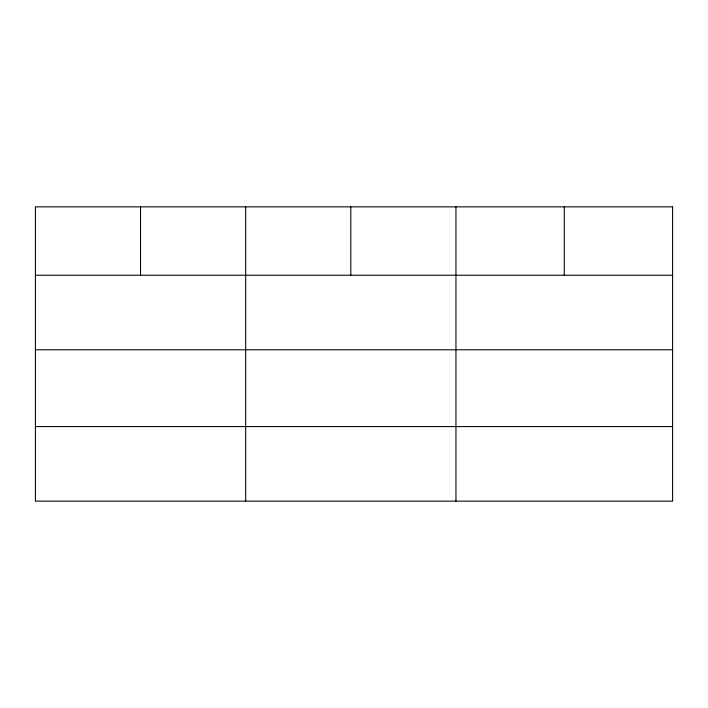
<?xml version="1.0" encoding="UTF-8"?>
<svg xmlns="http://www.w3.org/2000/svg" width="708" height="708" viewBox="0 0 708 708"><rect width="100%" height="100%" fill="white"/><g stroke="black" fill="none" stroke-linecap="round" stroke-linejoin="round"><path stroke-width="1.06" d="M35.4 275.235L672.6 275.235M35.4 349.779L672.6 349.779M35.4 426.588L672.6 426.588M564.276 206.86L564.276 275.235M455.952 206.86L455.952 501.14M350.814 206.86L350.814 275.235M245.676 206.86L245.676 501.14M140.538 206.86L140.538 275.235M672.6 206.86L35.4 206.86L35.4 501.14L672.6 501.14L672.6 206.86"/></g></svg>
